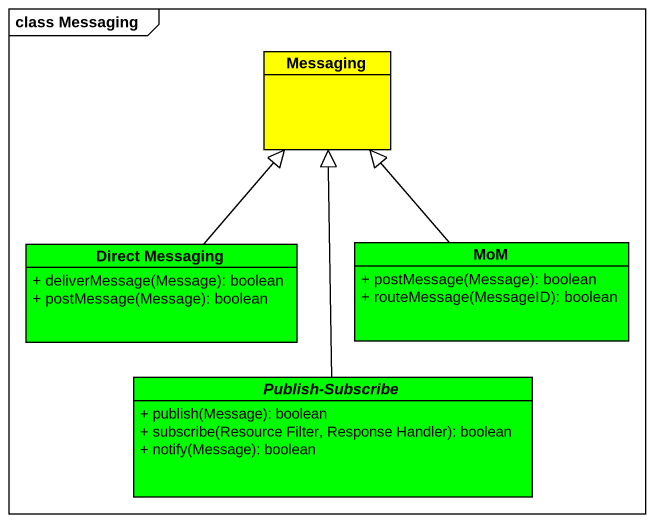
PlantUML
@startuml
mainframe class Messaging
hide circle
hide empty members
skinparam classAttributeIconSize 0
class Messaging #FFFF00
class "Direct Messaging" as Direct_Messaging #00FF00 {
  + deliverMessage(Message): boolean
  + postMessage(Message): boolean
}
class MoM #00FF00 {
  + postMessage(Message): boolean
  + routeMessage(MessageID): boolean
}
abstract class "Publish-Subscribe" as Publish_Subscribe #00FF00 {
  + publish(Message): boolean
  + subscribe(Resource Filter, Response Handler): boolean
  + notify(Message): boolean
}
Direct_Messaging -up-|> Messaging
MoM -up-|> Messaging
Publish_Subscribe -up-|> Messaging
@enduml
